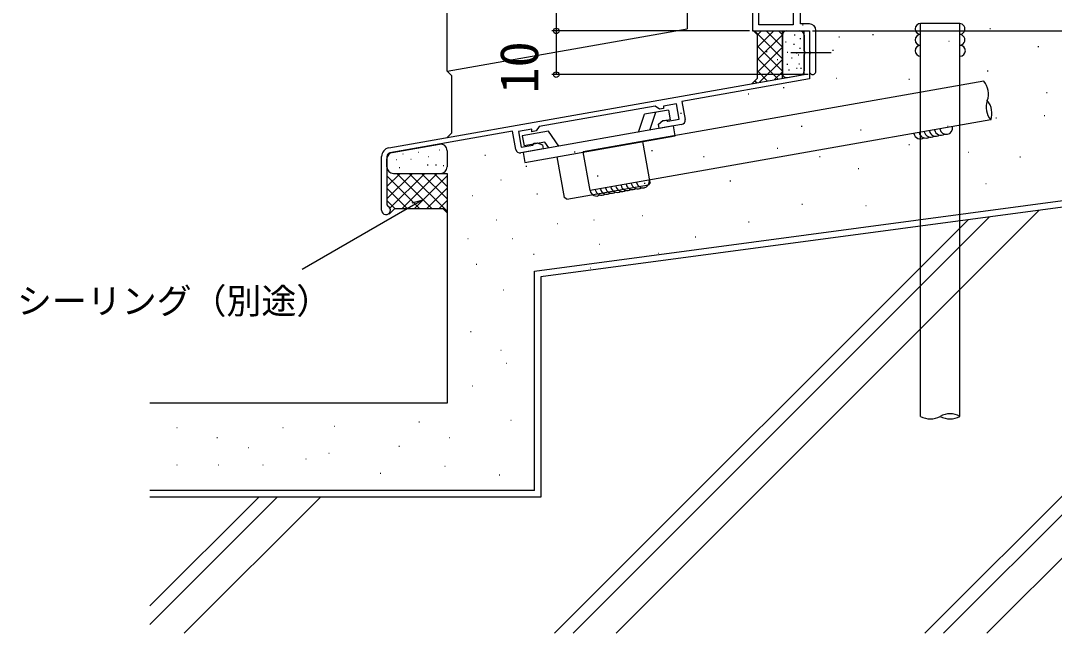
# Model space of a CAD drawing. Units: millimetres, scale not verified. Extents: x -525 to 525, y -783 to 779.
# Drawn here: x -44.7 to 192.1, y -58.2 to 82.2 of the extents above; entities that cross this region are included whole.
import ezdxf
from ezdxf.enums import TextEntityAlignment as Align

# ---------------------------------------------------------------- set-up
doc = ezdxf.new("R2010")
doc.units = ezdxf.units.MM
doc.header["$LTSCALE"] = 4
for name, color, linetype in [('0-2_YKK_11', 7, 'Continuous'), ('0-4_YKK_13', 4, 'Continuous'), ('0-6_YKK_D', 6, 'Continuous'), ('0-8_YSS_K', 3, 'Continuous'), ('0-9_YSS_KE', 3, 'Continuous')]:
    doc.layers.add(name, color=color, linetype=linetype)
doc.styles.add('ＭＳ ゴシック', font='')
doc.styles.get('ＭＳ ゴシック').set_extended_font_data('MS Gothic')

msp = doc.modelspace()

# ---------------------------------------------------------------- linework, layer by layer
at = {"layer": '0-2_YKK_11'}
for p, q in [((137.5, 70.55), (137.5, 79.93)), ((134.92, 75.075), (134.8, 75.258)), ((134.8, 74.342), (134.92, 74.525)), ((134.92, 74.525), (134.92, 75.075)), ((37.999, 38.731), (37.999, 51.053))]:
    msp.add_line(p, q, dxfattribs=at)
for points in [[(123, 91.1), (123, 79.8), (136, 79.8), (136, 75.258), (136.12, 75.075), (136.12, 74.525), (136, 74.342), (136, 70.55)], [(132.3, 91.834), (132.3, 81.2), (124.4, 81.2), (124.4, 91.1)], [(136, 81.43), (133.93, 81.43), (133.93, 91.226), (139.567, 91.423)], [(134.8, 75.258), (134.8, 79.8), (136, 79.8), (136, 68.793), (106.801, 63.644), (107.53, 59.508)], [(39.651, 53.023), (134.8, 69.8), (134.8, 74.342)], [(106.719, 58.35), (101.598, 57.447), (101.424, 58.432), (102.42, 59.267), (103.084, 59.384), (103.31, 59.246), (103.536, 59.109), (106.198, 59.578), (105.573, 63.123), (102.554, 62.591), (102.554, 62.033), (101.68, 61.878), (100.695, 62.568), (74.105, 57.879), (73.416, 56.895), (72.428, 56.721), (72.428, 57.279), (69.332, 56.733), (69.957, 53.188), (72.619, 53.657), (72.784, 53.864), (72.949, 54.071), (73.613, 54.188), (74.835, 53.743), (75.008, 52.758), (69.887, 51.855)], [(68.729, 52.667), (67.999, 56.803), (39.86, 51.841)], [(39.199, 51.053), (39.199, 39.931), (39.383, 39.654)]]:
    msp.add_lwpolyline(points, dxfattribs=at)
for centre, radius, start, end in [((136, 79.93), 1.5, 0.00001, 89.99999), ((136.75, 70.55), 0.75, 179.99999, 0.00001), ((106.545, 59.335), 1, 280.00001, 10), ((39.999, 51.053), 2, 99.99999, 180.00002), ((69.714, 52.84), 1, 190.00002, 280.00001), ((39.999, 51.053), 0.8, 99.99999, 180.00002), ((38.999, 38.731), 1, 180.00002, 67.38012)]:
    msp.add_arc(centre, radius, start, end, dxfattribs=at)
at = {"layer": '0-4_YKK_13'}
for p, q in [((140.963, 74.82), (131.768, 74.82)), ((103.704, 61.685), (98.197, 60.714)), ((103.704, 61.685), (104.103, 59.419)), ((96.866, 56.62), (98.197, 60.714)), ((99.46, 57.078), (100.791, 61.171)), ((104.103, 59.419), (102.435, 59.125)), ((76.22, 56.838), (70.221, 55.78)), ((78.625, 53.404), (76.22, 56.838)), ((70.221, 55.78), (70.62, 53.515)), ((75.376, 54.354), (70.62, 53.515)), ((76.325, 52.998), (75.376, 54.354)), ((99.519, 45.106), (97.87, 54.462)), ((78.173, 50.989), (79.823, 41.633)), ((99.519, 45.106), (99.114, 44.527)), ((80.402, 41.227), (99.114, 44.527)), ((80.402, 41.227), (79.823, 41.633))]:
    msp.add_line(p, q, dxfattribs=at)
msp.add_lwpolyline([(70.388, 51.951), (70.787, 49.686), (105.256, 55.764), (104.856, 58.029)], close=True, dxfattribs=at)
at = {"layer": '0-6_YKK_D'}
for p, q in [((78, 91.8), (78, 79.8)), ((122.3, 79.8), (77, 79.8)), ((122.3, 79.8), (77, 79.8)), ((78, 79.8), (78, 69.8)), ((136.7, 79.8), (347, 79.8)), ((136.7, 79.8), (377, 79.8)), ((135.75, 69.8), (77, 69.8))]:
    msp.add_line(p, q, dxfattribs=at)
for points in [[(47.517, 41.134), (45.308, 39.859), (19.777, 25.118)], [(44.967, 40.45), (47.517, 41.134), (45.65, 39.267)]]:
    msp.add_lwpolyline(points, dxfattribs=at)
for centre in [(78, 79.8), (78, 79.8), (78, 69.8)]:
    msp.add_circle(centre, 0.637, dxfattribs=at)
at = {"layer": '0-8_YSS_K'}
for p, q in [((53, 70.609), (53, 194.552)), ((108, 194.552), (108, 80.307)), ((134.409, 81.195), (134.609, 81.195)), ((161.475, -8.49), (161.475, 81.507)), ((170.475, 81.504), (161.475, 81.504)), ((170.475, -8.49), (170.475, 81.507)), ((123.088, 79.891), (124, 78.978)), ((123.409, 79.803), (129.8, 73.412)), ((124, 75.973), (127.829, 79.802)), ((124, 78.801), (125.001, 79.802)), ((124, 78.978), (124, 68.898)), ((124, 73.145), (129.8, 78.945)), ((126.087, 79.802), (129.8, 76.09)), ((128.916, 79.802), (129.8, 78.918)), ((129.8, 68.921), (129.8, 79.802)), ((129.8, 78.799), (129.8, 70.112)), ((130.8, 79.799), (133.8, 79.802)), ((132.508, 78.876), (132.708, 78.876)), ((134.8, 78.802), (134.8, 70.641)), ((142.71, 78.428), (142.91, 78.428)), ((150.458, 78.981), (150.658, 78.981)), ((177.298, 80.365), (177.498, 80.365)), ((124, 76.383), (129.8, 70.583)), ((124, 70.316), (129.8, 76.116)), ((130.505, 77.325), (130.705, 77.325)), ((132.378, 76.744), (132.578, 76.744)), ((133.735, 75.839), (133.935, 75.839)), ((133.8, 78.036), (134, 78.036)), ((167.923, 77.449), (168.023, 77.449)), ((188.366, 76.214), (188.566, 76.214)), ((124, 73.555), (128.809, 68.746)), ((126.108, 75.107), (126.308, 75.107)), ((130.892, 74.935), (131.092, 74.935)), ((131.861, 73.643), (132.061, 73.643)), ((132.96, 74.806), (133.16, 74.806)), ((133.412, 74.353), (133.612, 74.353)), ((141.327, 75.384), (141.527, 75.384)), ((124.498, 67.986), (129.8, 73.288)), ((128.597, 73.293), (128.797, 73.293)), ((130.828, 72.157), (131.028, 72.157)), ((133.024, 71.252), (133.224, 71.252)), ((133.541, 72.286), (133.741, 72.286)), ((133.994, 71.252), (134.194, 71.252)), ((54, 69.609), (54, 56.378)), ((124, 68.898), (122.786, 67.684)), ((124, 70.726), (126.404, 68.322)), ((127.932, 68.591), (129.8, 70.459)), ((130.974, 69.128), (133.974, 69.657)), ((131.215, 70.864), (131.415, 70.864)), ((142.112, 68.964), (142.212, 68.964)), ((158.759, 68.743), (158.959, 68.743)), ((176.745, 70.68), (176.945, 70.68)), ((175.975, 68.269), (84.184, 52.083)), ((123.5, 68.398), (124, 67.898)), ((129.982, 66.806), (130.182, 66.806)), ((121.957, 65.423), (122.157, 65.423)), ((190.303, 65.699), (190.503, 65.699)), ((177.538, 59.406), (85.747, 43.22)), ((106.462, 60.995), (106.662, 60.995)), ((178.682, 59.888), (178.882, 59.888)), ((189.75, 60.442), (189.95, 60.442)), ((134.132, 57.951), (134.332, 57.951)), ((147.691, 57.121), (147.891, 57.121)), ((167.614, 57.951), (167.814, 57.951)), ((54, 56.378), (53, 55.378)), ((40.445, 51.946), (51.243, 53.85)), ((51.256, 52.556), (51.356, 52.556)), ((53.003, 52.373), (53.003, 48.64)), ((82.112, 52.141), (82.312, 52.141)), ((99.821, 52.417), (100.021, 52.417)), ((128.598, 52.971), (128.798, 52.971)), ((158.759, 53.801), (158.959, 53.801)), ((39.206, 48.64), (39.206, 50.469)), ((41.319, 50.369), (41.419, 50.369)), ((42.861, 51.66), (42.961, 51.66)), ((42.861, 51.66), (42.961, 51.66)), ((44.655, 50.441), (44.755, 50.441)), ((46.413, 52.018), (46.513, 52.018)), ((48.673, 51.05), (48.773, 51.05)), ((61.658, 51.306), (61.758, 51.306)), ((85.751, 43.221), (84.188, 52.084)), ((111.719, 51.034), (111.919, 51.034)), ((138.283, 51.034), (138.483, 51.034)), ((172.338, 51.995), (172.438, 51.995)), ((184.225, 50.977), (184.325, 50.977)), ((41.978, 48.531), (42.178, 48.531)), ((48.435, 49.136), (48.635, 49.136)), ((50.332, 49.096), (50.532, 49.096)), ((52.117, 48.971), (52.217, 48.971)), ((71.043, 48.82), (71.243, 48.82)), ((147.206, 48.262), (147.306, 48.262)), ((39.206, 44.139), (42.207, 47.14)), ((39.206, 41.31), (45.035, 47.14)), ((39.206, 46.618), (46.687, 39.137)), ((39.902, 39.178), (47.863, 47.14)), ((40.706, 47.14), (53.003, 47.14)), ((41.513, 47.14), (49.515, 39.137)), ((42.689, 39.137), (50.692, 47.14)), ((44.341, 47.14), (53.001, 38.48)), ((45.518, 39.137), (53.003, 46.622)), ((47.17, 47.14), (53.003, 41.306)), ((49.998, 47.14), (53.003, 44.135)), ((53.003, 47.14), (53.003, 38.137)), ((65.269, 45.728), (65.369, 45.728)), ((87.369, 46.607), (87.569, 46.607)), ((117.807, 45.5), (118.007, 45.5)), ((39.206, 43.79), (43.858, 39.137)), ((48.346, 39.137), (53.003, 43.794)), ((221.5, 43.089), (74.5, 23.489)), ((98.16, 44.946), (98.36, 44.946)), ((176.413, 44.868), (176.513, 44.868)), ((39.206, 40.962), (41.03, 39.137)), ((51.175, 39.137), (53.003, 40.966)), ((58.703, 42.118), (58.803, 42.118)), ((73.534, 42.456), (73.734, 42.456)), ((41.013, 39.137), (39.709, 37.833)), ((41.013, 39.137), (52.003, 39.137)), ((52.003, 39.137), (53.003, 38.137)), ((188.675, 38.712), (91.763, -58.2)), ((134.3, 40.116), (134.4, 40.116)), ((148.904, 39.777), (149.004, 39.777)), ((64.284, 36.54), (64.384, 36.54)), ((172.357, 36.537), (77.621, -58.2)), ((78.263, 35.704), (78.363, 35.704)), ((177.253, 37.189), (81.863, -58.2)), ((86.606, 36.54), (86.706, 36.54)), ((97.767, 37.524), (97.867, 37.524)), ((122.074, 36.044), (122.174, 36.044)), ((57.718, 32.274), (57.818, 32.274)), ((57.718, 32.274), (57.818, 32.274)), ((67.895, 32.274), (67.995, 32.274)), ((87.919, 30.962), (88.019, 30.962)), ((109.848, 32.65), (109.948, 32.65)), ((72.819, 28.665), (72.919, 28.665)), ((101.357, 28.917), (101.457, 28.917)), ((59.688, 26.368), (59.788, 26.368)), ((85.735, 25.523), (85.835, 25.523)), ((85.735, 25.523), (85.835, 25.523)), ((74.5, 23.489), (74.5, -26.998)), ((65.925, 20.462), (66.025, 20.462)), ((58.375, 10.946), (58.475, 10.946)), ((65.269, 6.681), (65.369, 6.681)), ((66.582, 3.728), (66.682, 3.728)), ((221.5, 0.826), (162.474, -58.2)), ((58.703, -1.522), (58.803, -1.522)), ((221.5, -3.416), (166.716, -58.2)), ((67.566, -9.398), (67.666, -9.398)), ((-8.92, -11.038), (-8.82, -11.038)), ((15.372, -11.038), (15.472, -11.038)), ((27.19, -10.71), (27.29, -10.71)), ((46.557, -9.726), (46.657, -9.726)), ((0.272, -13.335), (0.372, -13.335)), ((53.451, -13.335), (53.551, -13.335)), ((221.5, -13.316), (176.616, -58.2)), ((7.494, -15.632), (7.594, -15.632)), ((41.962, -15.304), (42.062, -15.304)), ((20.624, -18.257), (20.724, -18.257)), ((25.877, -16.944), (25.977, -16.944)), ((-8.92, -19.569), (-8.82, -19.569)), ((0.6, -19.569), (0.7, -19.569)), ((10.776, -19.569), (10.876, -19.569)), ((52.466, -19.898), (52.566, -19.898)), ((37.694, -21.538), (37.794, -21.538)), ((64.94, -21.866), (65.04, -21.866)), ((74.5, -26.998), (-15.107, -26.998)), ((9.827, -26.998), (-15.107, -51.933)), ((14.07, -26.998), (-15.107, -56.176)), ((23.97, -26.998), (-7.232, -58.2))]:
    msp.add_line(p, q, dxfattribs=at)
for points in [[(54, 69.609), (53, 70.609), (108, 80.307)], [(53.003, 38.137), (53, -5.498), (-15.107, -5.498)]]:
    msp.add_lwpolyline(points, dxfattribs=at)
for centre, radius, start, end in [((161.475, 80.254), 1.25, 90, 270), ((170.365, 80.254), 1.25, 270.00571, 90.00589), ((130.8, 78.799), 1, 90, 180), ((133.8, 78.802), 1, 0, 90), ((161.475, 77.754), 1.25, 90, 270), ((170.366, 77.754), 1.25, 270.00571, 90.00589), ((161.475, 75.254), 1.25, 90, 270), ((170.475, 75.254), 1.25, 270, 90), ((130.8, 70.112), 1, 180, 280), ((133.8, 70.641), 1, 280, 0), ((172.528, 65.376), 4.5, 340.00021, 40.00016), ((180.985, 62.298), 4.5, 160.00016, 220.00021), ((173.31, 60.945), 4.5, 340.00016, 40.00021), ((164.979, 57.183), 1.5, 190.0001, 303.57828), ((166.161, 57.392), 1.5, 190.0001, 303.57828), ((167.343, 57.6), 1.5, 190.0001, 10.0001), ((161.434, 56.558), 1.5, 190.0001, 303.57828), ((162.616, 56.767), 1.5, 190.0001, 303.57828), ((163.798, 56.975), 1.5, 190.0001, 303.57828), ((51.503, 52.373), 1.5, 0, 100), ((40.706, 50.469), 1.5, 100, 180), ((40.706, 48.64), 1.5, 180, 270), ((51.503, 48.64), 1.5, 270, 0), ((97.86, 45.356), 1.5, 190.0001, 10.0001), ((87.224, 43.481), 1.5, 190.0001, 303.57828), ((88.406, 43.689), 1.5, 190.0001, 303.57828), ((89.588, 43.897), 1.5, 190.0001, 303.57828), ((90.77, 44.106), 1.5, 190.0001, 303.57828), ((91.951, 44.314), 1.5, 190.0001, 303.57828), ((93.133, 44.523), 1.5, 190.0001, 303.57828), ((94.315, 44.731), 1.5, 190.0001, 303.57828), ((95.497, 44.939), 1.5, 190.0001, 303.57828), ((96.679, 45.148), 1.5, 190.0001, 303.57828), ((163.725, -4.593), 4.5, 240.00002, 299.99998), ((168.225, -12.388), 4.5, 59.99998, 120.00002), ((168.225, -4.593), 4.5, 239.99998, 300.00002)]:
    msp.add_arc(centre, radius, start, end, dxfattribs=at)
at = {"layer": '0-9_YSS_KE'}
for p, q in [((73, 24.802), (223, 44.802)), ((73, -25.498), (73, 24.802)), ((73, -25.498), (-15.107, -25.498))]:
    msp.add_line(p, q, dxfattribs=at)

# ---------------------------------------------------------------- texts
at = {"layer": '0-6_YKK_D', "style": 'ＭＳ ゴシック'}
msp.add_text('10', height=8.798, rotation=90, dxfattribs=at).set_placement((76.5, 65.459), align=Align.BOTTOM_LEFT)
msp.add_text('シーリング（別途）', height=5.865, dxfattribs=at).set_placement((-45.545, 13.254), align=Align.BOTTOM_LEFT)

doc.saveas('drawing.dxf')
